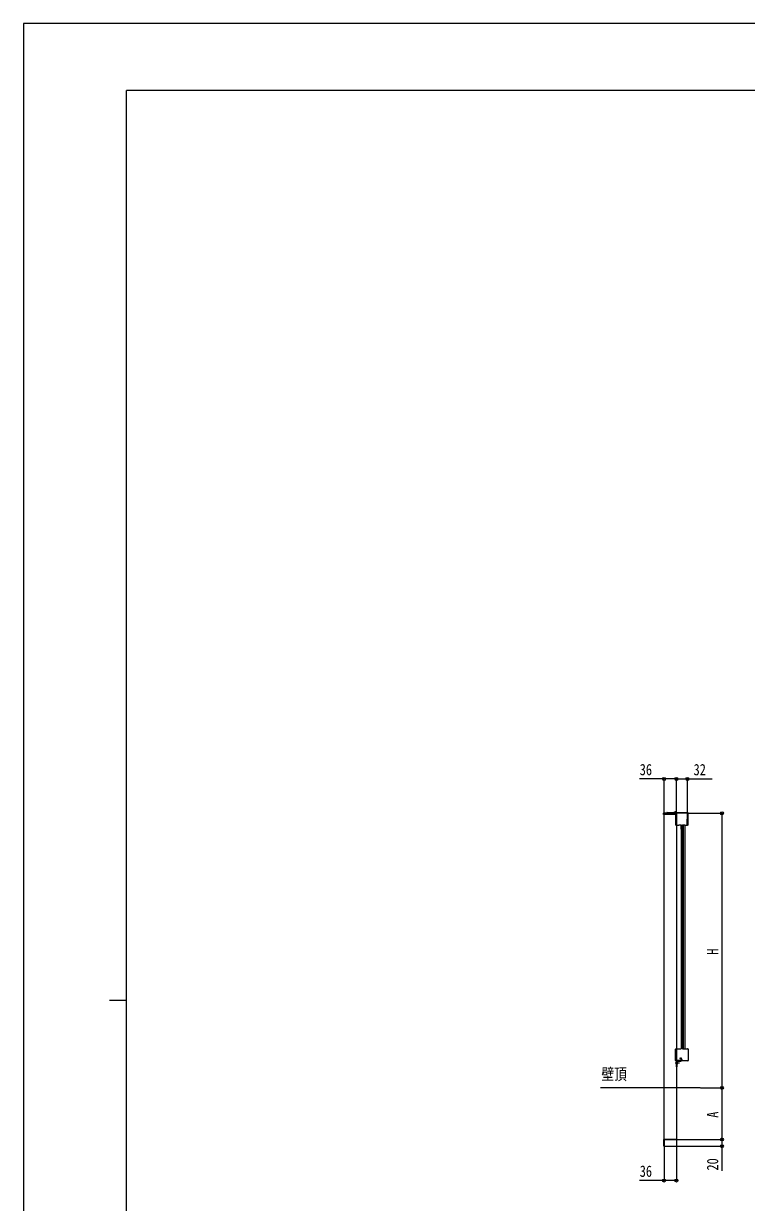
# Model space of a CAD drawing. Units: millimetres, scale not verified. Extents: x -4205 to 4205, y -2970 to 2970.
# Drawn here: x -4205 to -2099, y -464 to 2970 of the extents above; entities that cross this region are included whole.
import ezdxf
from ezdxf.enums import TextEntityAlignment as Align

# ---------------------------------------------------------------- set-up
doc = ezdxf.new("R2010")
doc.units = ezdxf.units.MM
doc.header["$LTSCALE"] = 16
for name, color, linetype in [('0-2_USER1', 3, 'Continuous'), ('0-3_YKK_A1', 4, 'Continuous'), ('0-4_YKK_D', 6, 'Continuous'), ('0-5_YKK_ZWAK', 7, 'Continuous')]:
    doc.layers.add(name, color=color, linetype=linetype)
doc.styles.add('ＭＳ ゴシック', font='')
doc.styles.get('ＭＳ ゴシック').set_extended_font_data('MS Gothic')

msp = doc.modelspace()

# ---------------------------------------------------------------- linework, layer by layer
at = {"layer": '0-3_YKK_A1'}
for p, q in [((-2341.42, 666.22), (-2341.42, 669.22)), ((-2307.92, 666.22), (-2341.42, 666.22)), ((-2339.92, 670.72), (-2272.42, 670.72)), ((-2339.92, 669.22), (-2339.92, 666.22)), ((-2339.42, -130.78), (-2339.42, 666.12)), ((-2330.12, 671.72), (-2272.12, 671.72)), ((-2310.59, 670.72), (-2302.64, 670.72)), ((-2308.87, 669.22), (-2308.87, 670.72)), ((-2303.42, 670.72), (-2307.92, 666.22)), ((-2305.47, 670.93), (-2306.62, 670.33)), ((-2306.19, 673.21), (-2306.19, 672.32)), ((-2305.65, 669.42), (-2305.65, 635.92)), ((-2304.54, 672.8), (-2305.47, 670.93)), ((-2305.43, 670.72), (-2305.43, 668.71)), ((-2270.17, 670.4), (-2304.67, 670.4)), ((-2304.37, 669.22), (-2304.37, 670.72)), ((-2303.42, 669.22), (-2303.42, -53.78)), ((-2303.14, 670.72), (-2303.14, 669.22)), ((-2301.71, 670.72), (-2301.71, 669.22)), ((-2288.14, 670.72), (-2288.14, 669.22)), ((-2286.71, 670.72), (-2286.71, 669.22)), ((-2271.71, 635.72), (-2271.42, 669.22)), ((-2270.21, 635.71), (-2269.92, 668.2)), ((-2269.18, 635.92), (-2269.18, 669.42)), ((-2269.17, 640.2), (-2268.92, 668.49)), ((-2304.67, 634.94), (-2304.45, 634.94)), ((-2304.44, 634.94), (-2304.17, 635.13)), ((-2295.42, 635.19), (-2289.42, 635.19)), ((-2289.42, 634.42), (-2289.42, 635.19)), ((-2289.42, 622.92), (-2289.42, 634.42)), ((-2289.42, 626.81), (-2289.42, -8.37)), ((-2289.42, 626.81), (-2289.42, 626.81)), ((-2288.42, -2.74), (-2288.42, 621.19)), ((-2286.92, -2.53), (-2286.92, 620.98)), ((-2285.42, 622.92), (-2285.42, 634.42)), ((-2284.92, -16.75), (-2284.92, 635.19)), ((-2282.92, -16.75), (-2282.92, 635.19)), ((-2279.42, 635.19), (-2278.42, 635.13)), ((-2278.92, 635.16), (-2278.92, -16.72)), ((-2278.42, 635.13), (-2270.67, 635.13)), ((-2271.71, 635.72), (-2270.21, 635.71)), ((-2270.39, 634.94), (-2270.67, 635.13)), ((-2270.39, 634.94), (-2270.17, 634.94)), ((-2305.65, -50.97), (-2305.65, -17.47)), ((-2304.67, -16.49), (-2304.45, -16.49)), ((-2304.44, -16.49), (-2304.17, -16.69)), ((-2295.42, -16.75), (-2289.42, -16.75)), ((-2289.42, -4.47), (-2289.42, -15.97)), ((-2289.42, -8.37), (-2289.42, -8.37)), ((-2289.42, -15.97), (-2289.42, -16.75)), ((-2285.42, -4.47), (-2285.42, -15.97)), ((-2279.42, -16.75), (-2278.42, -16.69)), ((-2278.92, -16.78), (-2278.92, -16.78)), ((-2278.42, -16.69), (-2270.67, -16.69)), ((-2270.39, -16.49), (-2270.67, -16.69)), ((-2270.39, -16.49), (-2270.17, -16.49)), ((-2269.18, -17.47), (-2269.18, -50.97)), ((-2294.42, -58.78), (-2307.46, -58.78)), ((-2270.17, -51.95), (-2304.67, -51.95)), ((-2303.42, -69.78), (-2303.42, -53.28)), ((-2301.92, -52.78), (-2301.92, -69.78)), ((-2301.92, -54.53), (-2301.92, -60.78)), ((-2301.92, -54.53), (-2301.41, -54.53)), ((-2301.92, -63.03), (-2301.92, -56.78)), ((-2301.92, -63.03), (-2301.41, -63.03)), ((-2301.42, -52.28), (-2290.62, -52.28)), ((-2301.41, -54.53), (-2301.41, -60.78)), ((-2301.41, -63.03), (-2301.41, -56.78)), ((-2290.12, -50.78), (-2300.92, -50.78)), ((-2300.92, -63.78), (-2300.92, -54.28)), ((-2299.92, -53.28), (-2290.62, -53.28)), ((-2292.62, -43.78), (-2293.12, -44.28)), ((-2292.62, -43.78), (-2290.12, -43.78)), ((-2289.62, -45.78), (-2289.62, -50.28)), ((-2288.12, -45.78), (-2288.12, -49.78)), ((-2287.12, -47.78), (-2287.12, -49.78)), ((-2303.42, -69.78), (-2303.42, -130.78)), ((-2301.92, -69.78), (-2303.42, -69.78)), ((-2301.92, -69.78), (-2303.42, -69.78)), ((-2234.08, -130.78), (-2524.18, -130.78)), ((-2303.42, -130.78), (-2303.42, -280.78)), ((-2303.22, -281.78), (-2339.62, -281.78)), ((-2339.62, -300.78), (-2303.22, -300.78))]:
    msp.add_line(p, q, dxfattribs=at)
for points in [[(-2271.42, 669.22), (-2304.92, 669.22), (-2339.92, 669.22)], [(-2308.69, 672.8), (-2307.76, 670.93), (-2306.62, 670.33)], [(-2307.04, 673.21), (-2307.04, 672.32), (-2306.19, 672.32)], [(-2304.17, 635.13), (-2296.42, 635.13), (-2295.42, 635.19)], [(-2285.42, 634.42), (-2285.42, 635.19), (-2279.42, 635.19)], [(-2304.17, -16.69), (-2296.42, -16.69), (-2295.42, -16.75)], [(-2285.42, -15.97), (-2285.42, -16.75), (-2279.42, -16.75)], [(-2299.82, -56.7), (-2301.73, -57.63), (-2302.34, -58.78)], [(-2299.82, -60.85), (-2301.73, -59.92), (-2302.34, -58.78)], [(-2293.12, -44.28), (-2293.12, -45.28), (-2290.12, -45.28)], [(-2303.42, -280.78), (-2339.42, -280.78), (-2339.42, -130.78)], [(-2339.62, -300.78), (-2339.62, -280.78), (-2303.22, -280.78), (-2303.22, -300.78)]]:
    msp.add_lwpolyline(points, dxfattribs=at)
for centre, radius, start, end in [((-2339.92, 669.22), 1.5, 90, 180), ((-2330.12, 670.72), 1, 90, 180), ((-2310.59, 671), 0.274, 142.28591, 270), ((-2306.62, 667.92), 5.3, 94.59941, 142.28591), ((-2306.62, 667.92), 5.3, 37.71409, 85.40059), ((-2304.67, 669.42), 0.981, 90, 180), ((-2302.64, 671), 0.274, 270, 37.71409), ((-2272.42, 668.22), 2.5, 359.5, 90), ((-2272.12, 668.52), 3.2, 359.5, 90), ((-2270.17, 669.42), 0.981, 0, 90), ((-2304.67, 635.92), 0.981, 180, 270), ((-2270.17, 640.21), 1, 269.5, 359.5), ((-2270.17, 635.92), 0.981, 270, 0), ((-2304.67, -17.47), 0.981, 90, 180), ((-2270.17, -17.47), 0.981, 0, 90), ((-2304.67, -50.97), 0.981, 180, 270), ((-2300.92, -53.28), 2.5, 90, 180), ((-2301.42, -52.78), 0.5, 90, 180), ((-2301.92, -63.78), 1, 270, 0), ((-2301.92, -63.78), 1, 270, 0), ((-2304.95, -58.78), 5.53, 43.21261, 50.20587), ((-2304.95, -58.78), 5.53, 309.79413, 316.78739), ((-2299.92, -54.28), 1, 90, 180), ((-2304.95, -58.78), 5.53, 316.78739, 43.21261), ((-2290.62, -49.78), 2.5, 270, 0), ((-2290.62, -49.78), 3.5, 270, 0), ((-2290.12, -45.78), 2, 0, 90), ((-2290.12, -45.78), 0.5, 0, 90), ((-2290.12, -50.28), 0.5, 270, 0), ((-2288.12, -47.78), 1, 0, 90), ((-2270.17, -50.97), 0.981, 270, 0)]:
    msp.add_arc(centre, radius, start, end, dxfattribs=at)
for centre, major_axis, start_param, end_param in [((-2287.41, 622.92), (-1.42, -1.42), 5.4996506, 7.06672), ((-2287.42, 622.92), (-1.42, 1.42), 2.358058, 3.9251274), ((-2287.41, -4.48), (-1.42, 1.42), 5.4996506, 7.06672), ((-2287.42, -4.48), (-1.42, -1.42), 2.358058, 3.9251274)]:
    msp.add_ellipse(centre, major_axis=major_axis, ratio=0.99628, start_param=start_param, end_param=end_param, dxfattribs=at)
at = {"layer": '0-4_YKK_D'}
for p, q in [((-2339.42, 670.22), (-2339.42, 770.22)), ((-2303.42, 670.22), (-2303.42, 770.22)), ((-2303.42, 670.22), (-2303.42, 770.22)), ((-2271.42, 669.22), (-2271.42, 770.22)), ((-2271.42, 669.22), (-2169.81, 669.22)), ((-2170.81, 669.22), (-2170.81, -130.78)), ((-2233.08, -130.78), (-2169.81, -130.78)), ((-2233.08, -130.78), (-2169.81, -130.78)), ((-2170.81, -130.78), (-2170.81, -280.78)), ((-2339.42, -281.78), (-2339.42, -401.78)), ((-2303.42, -281.78), (-2303.42, -401.78)), ((-2302.22, -280.78), (-2169.81, -280.78)), ((-2302.22, -280.78), (-2169.81, -280.78)), ((-2302.22, -300.78), (-2169.81, -300.78))]:
    msp.add_line(p, q, dxfattribs=at)
for points in [[(-2303.42, 769.22), (-2339.42, 769.22), (-2411.22, 769.22)], [(-2303.42, 769.22), (-2271.42, 769.22), (-2199.62, 769.22)], [(-2170.81, -280.78), (-2170.81, -300.78), (-2170.81, -372.58)], [(-2303.42, -400.78), (-2339.42, -400.78), (-2411.22, -400.78)]]:
    msp.add_lwpolyline(points, dxfattribs=at)
for centre in [(-2339.42, 769.22), (-2303.42, 769.22), (-2303.42, 769.22), (-2271.42, 769.22), (-2170.81, 669.22), (-2170.81, -130.78), (-2170.81, -130.78), (-2170.81, -280.78), (-2170.81, -280.78), (-2170.81, -300.78), (-2339.42, -400.78), (-2303.42, -400.78)]:
    msp.add_circle(centre, 4.25, dxfattribs=at)
at = {"layer": '0-5_YKK_ZWAK'}
for p, q in [((3895.02, 2775), (-3904.98, 2775)), ((-3904.98, -2525), (-3904.98, 2775)), ((-3954.98, 125), (-3904.98, 125))]:
    msp.add_line(p, q, dxfattribs=at)
msp.add_lwpolyline([(-4205, -2970), (4205, -2970), (4205, 2970), (-4205, 2970)], close=True, dxfattribs=at)

# ---------------------------------------------------------------- texts
at = {"layer": '0-2_USER1', "style": 'ＭＳ ゴシック', "width": 0.8}
msp.add_text('壁頂', height=33.99, dxfattribs=at).set_placement((-2521.91, -117.94), align=Align.BOTTOM_LEFT)
at = {"layer": '0-4_YKK_D', "style": 'ＭＳ ゴシック', "width": 0.8}
for s, p in [('36', (-2410.22, 770.22)), ('32', (-2253.42, 770.22)), ('36', (-2410.22, -399.78))]:
    msp.add_text(s, height=32.99, dxfattribs=at).set_placement(p, align=Align.BOTTOM_LEFT)
for s, p in [('H', (-2171.61, 257.22)), ('A', (-2171.61, -217.78)), ('20', (-2171.81, -371.58))]:
    msp.add_text(s, height=32.99, rotation=90, dxfattribs=at).set_placement(p, align=Align.BOTTOM_LEFT)

doc.saveas('drawing.dxf')
